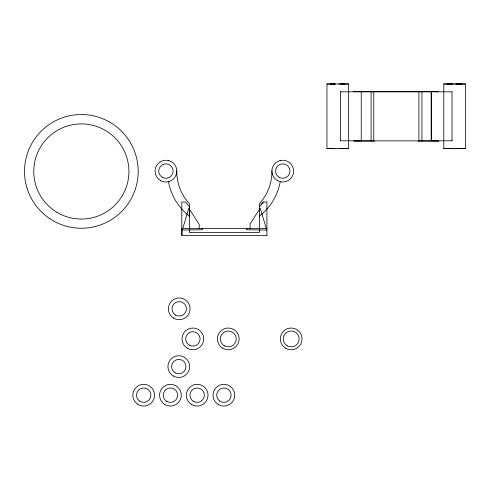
<?xml version="1.0" encoding="UTF-8"?>
<svg xmlns="http://www.w3.org/2000/svg" width="490" height="490" viewBox="0 0 490 490"><rect width="100%" height="100%" fill="white"/><g stroke="black" fill="none" stroke-linecap="round" stroke-linejoin="round"><path stroke-width="0.73" d="M176.798 170.765L176.792 171.58A47.561 47.561 0 0 0 189.44 203.779L189.44 216.249A56.846 56.846 0 0 1 168.45 181.668L168.407 181.435M280.311 181.441L280.268 181.668A56.846 56.846 0 0 1 259.406 216.151M168.468 161.014L168.554 160.561M247.052 228.64L246.341 229.737L266.756 230.055L260.221 208.183L250.084 223.924L250.084 228.64M259.394 206.768L263.197 202.033L266.921 202.033L266.921 235.494M261.378 204.459L263.197 202.033M334.701 148.617L326.946 148.611L326.946 83.974L348.666 83.974L348.666 148.611L340.538 148.617M453.201 148.617L443.781 148.611L443.781 83.974L452.184 83.968M456.025 148.617L465.5 148.611L465.5 83.974L456.368 83.98M326.946 148.611L341.806 148.623M443.781 148.611L452.858 148.599M342.351 148.617L344.978 148.611L343.123 148.605M454.64 83.962L465.5 83.974M332.82 83.986L335.687 83.98M338.786 83.962L342.798 83.962M453.55 83.986L443.781 83.974M450.641 83.962L457.629 83.986M333.494 83.968L330.609 83.974L332.208 83.98M341.481 83.98L344.978 83.974L342.877 83.968M450.328 83.968L447.444 83.974L451.535 83.98M458.616 83.98L461.813 83.974L457.691 83.968M353.658 91.679L438.789 91.679M340.293 91.814L452.16 91.814M340.293 140.795L361.308 140.795M431.261 91.679L431.261 140.795L452.16 140.795M353.798 140.881L438.832 140.881M354.16 141.028L374.47 141.028M418.209 141.028L438.617 141.028M339.876 148.599L342.798 148.599M455.326 148.599L465.5 148.611M451.651 148.599L456.619 148.623M334.082 148.605L330.609 148.611L331.987 148.617M450.616 148.599L447.444 148.611L451.535 148.617M458.315 148.617L461.813 148.611L457.691 148.599M266.97 228.628L181.931 228.628L181.931 235.463M266.97 235.463L181.796 235.494L181.796 202.033L185.471 202.033L189.385 206.89L189.385 232.499L259.326 232.499L259.406 203.638A47.561 47.561 0 0 0 271.919 172.241L271.919 170.765M334.701 83.98L326.946 83.974M340.862 83.968L348.666 83.974M340.862 148.605L348.666 148.611M201.905 228.64L202.609 229.737L182.292 230.049L188.797 208.183L199.222 224.451L199.222 228.64M280.164 160.561L280.249 161.008M452.031 91.814L452.031 140.795M431.274 91.814L431.274 140.795M421.951 91.814L421.951 141.028M418.913 91.814L418.913 141.028M373.772 91.814L373.772 141.028M371.089 91.814L371.089 141.028M361.252 91.679L361.252 140.795M340.415 91.814L340.415 140.795M287.22 345.811A7.938 7.938 0 0 0 299.133 338.939A7.938 7.938 0 0 0 287.22 332.061A7.938 7.938 0 0 0 287.22 345.811M285.75 348.298A10.86 10.86 0 0 0 302.036 338.89A10.86 10.86 0 0 0 285.75 329.488A10.86 10.86 0 0 0 285.75 348.298M173.809 318.224A10.86 10.86 0 0 0 190.102 308.816A10.86 10.86 0 0 0 173.809 299.415A10.86 10.86 0 0 0 173.809 318.224M175.634 315.064A7.209 7.209 0 0 0 186.445 308.816A7.209 7.209 0 0 0 175.634 302.575A7.209 7.209 0 0 0 175.634 315.064M165.001 404.587A10.86 10.86 0 0 0 181.288 395.179A10.86 10.86 0 0 0 165.001 385.777A10.86 10.86 0 0 0 165.001 404.587M166.827 401.42A7.209 7.209 0 0 0 177.637 395.179A7.209 7.209 0 0 0 166.827 388.938A7.209 7.209 0 0 0 166.827 401.42M187.443 348.298A10.86 10.86 0 0 0 203.736 338.89A10.86 10.86 0 0 0 187.443 329.488A10.86 10.86 0 0 0 187.443 348.298M189.269 345.138A7.209 7.209 0 0 0 200.085 338.89A7.209 7.209 0 0 0 189.269 332.649A7.209 7.209 0 0 0 189.269 345.138M162.312 177.319A7.209 7.209 0 0 0 173.123 171.071A7.209 7.209 0 0 0 162.312 164.83A7.209 7.209 0 0 0 162.312 177.319M56.907 212.286A47.567 47.567 0 0 0 128.907 172.241A47.567 47.567 0 0 0 58.224 129.911A47.567 47.567 0 0 0 56.907 212.286M49.484 218.467A56.846 56.846 0 0 0 138.051 175.445A56.846 56.846 0 0 0 56.509 120.258A56.846 56.846 0 0 0 49.484 218.467M277.346 180.504A10.86 10.86 0 0 0 293.632 171.102A10.86 10.86 0 0 0 277.346 161.694A10.86 10.86 0 0 0 277.346 180.504M279.147 177.319A7.209 7.209 0 0 0 289.957 171.071A7.209 7.209 0 0 0 279.147 164.83A7.209 7.209 0 0 0 279.147 177.319M160.512 180.504A10.86 10.86 0 0 0 176.804 171.102A10.86 10.86 0 0 0 160.512 161.694A10.86 10.86 0 0 0 160.512 180.504M173.38 376.008A10.86 10.86 0 0 0 189.667 366.6A10.86 10.86 0 0 0 173.38 357.198A10.86 10.86 0 0 0 173.38 376.008M175.181 372.817A7.209 7.209 0 0 0 185.992 366.575A7.209 7.209 0 0 0 175.181 360.334A7.209 7.209 0 0 0 175.181 372.817M137.445 404.06A10.86 10.86 0 0 0 154.515 396.153A10.86 10.86 0 0 0 139.136 385.324A10.86 10.86 0 0 0 137.445 404.06M139.546 401.071A7.209 7.209 0 0 0 150.877 395.828A7.209 7.209 0 0 0 140.667 388.637A7.209 7.209 0 0 0 139.546 401.071M218.467 404.587A10.86 10.86 0 0 0 234.753 395.179A10.86 10.86 0 0 0 218.467 385.777A10.86 10.86 0 0 0 218.467 404.587M219.74 401.071A7.209 7.209 0 0 0 231.072 395.828A7.209 7.209 0 0 0 220.868 388.637A7.209 7.209 0 0 0 219.74 401.071M191.731 404.587A10.86 10.86 0 0 0 208.023 395.179A10.86 10.86 0 0 0 191.731 385.777A10.86 10.86 0 0 0 191.731 404.587M193.556 401.42A7.209 7.209 0 0 0 204.367 395.179A7.209 7.209 0 0 0 193.556 388.938A7.209 7.209 0 0 0 193.556 401.42M224.31 345.811A7.938 7.938 0 0 0 236.223 338.939A7.938 7.938 0 0 0 224.31 332.061A7.938 7.938 0 0 0 224.31 345.811M222.84 348.298A10.86 10.86 0 0 0 239.126 338.89A10.86 10.86 0 0 0 222.84 329.488A10.86 10.86 0 0 0 222.84 348.298"/></g></svg>
